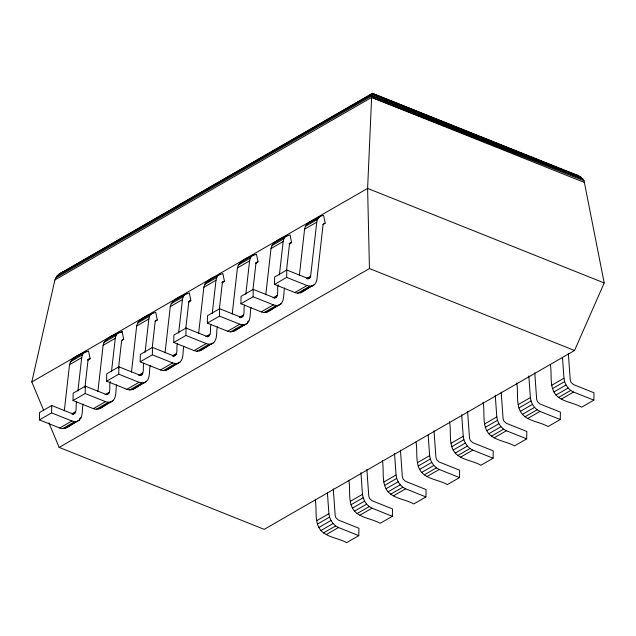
<?xml version="1.0" encoding="UTF-8"?>
<svg xmlns="http://www.w3.org/2000/svg" width="636" height="636" viewBox="0 0 636 636"><rect width="100%" height="100%" fill="white"/><g stroke="black" fill="none" stroke-linecap="round" stroke-linejoin="round"><path stroke-width="0.95" d="M83.062 404.146C81.647 409.703 83.801 418.353 77.377 421.318C71.606 423.29 66.462 430.803 59.752 428.012L39.44 419.895L39.567 412.51L51.731 405.498L72.273 413.702C78.204 414.752 75.12 404.798 76.694 401.865M39.44 419.895L51.603 412.883L51.731 405.498M116.642 384.796C115.227 390.345 117.382 398.995 110.958 401.96C105.186 403.932 100.043 411.444 93.333 408.654L73.021 400.537L73.148 393.151L85.311 386.139L105.854 394.352C112.119 395.322 108.549 384.613 110.386 381.528M73.021 400.537L85.184 393.533L85.311 386.139M150.223 365.438C148.808 370.995 150.963 379.644 144.539 382.602C138.767 384.573 133.616 392.094 126.914 389.304L106.602 381.187L106.729 373.793L118.892 366.789L139.435 374.994C145.366 376.043 142.281 366.09 143.855 363.156M106.602 381.187L118.765 374.175L118.892 366.789M183.804 346.087C182.389 351.636 184.543 360.286 178.12 363.251C172.348 365.223 167.196 372.736 160.495 369.945L140.182 361.828L140.31 354.443L152.473 347.431L173.016 355.643C178.947 356.693 175.862 346.739 177.436 343.806M140.182 361.828L152.346 354.816L152.473 347.431M217.377 326.729C215.97 332.278 218.124 340.928 211.701 343.893C205.929 345.865 200.777 353.377 194.075 350.587L173.763 342.478L173.89 335.085L186.054 328.073L206.597 336.285C212.527 337.334 209.443 327.381 211.017 324.447M173.763 342.478L185.927 335.466L186.054 328.073M250.958 307.371C249.55 312.928 251.705 321.578 245.281 324.543C239.51 326.514 234.358 334.027 227.656 331.237L207.344 323.12L207.471 315.734L219.635 308.722L240.177 316.927C246.108 317.976 243.024 308.023 244.598 305.089M207.344 323.12L219.507 316.108L219.635 308.722M284.538 288.021C283.131 293.57 285.286 302.219 278.862 305.185C273.09 307.156 267.939 314.669 261.229 311.879L240.925 303.762L241.052 296.376L253.215 289.364L273.758 297.576C280.023 298.546 276.445 287.838 278.29 284.753M240.925 303.762L253.088 296.75L253.215 289.364M325.179 223.212L323.708 223.832L323.001 225.446L316.903 279.466C316.529 282.177 315.082 284.785 312.443 285.826C306.671 287.798 301.52 295.319 294.81 292.528L274.506 284.411L274.633 277.018L286.796 270.014L307.339 278.218L309.883 277.884L310.646 276.207L316.752 222.187C317.07 218.625 319.86 215.334 323.629 215.469L325.179 223.212L322.746 224.611M274.506 284.411L286.669 277.399L286.796 270.014M315.265 500.015C317.165 510.008 313.882 522.045 320.918 530.519C327.596 537.603 338.455 538.04 346.62 542.659L358.784 535.647L358.919 528.262L338.376 520.049L335.88 517.704L335.18 515.438L333.288 488.846M348.846 480.665C350.746 490.65 347.463 502.694 354.498 511.161C361.176 518.253 372.036 518.682 380.201 523.309L392.364 516.297L392.499 508.903L371.957 500.699L369.46 498.346L368.761 496.08L366.869 469.487M382.355 460.321C384.382 470.608 380.869 483.05 388.079 491.811C394.757 498.894 405.617 499.332 413.782 503.951L425.945 496.939L426.08 489.553L405.537 481.341L403.041 478.995L402.342 476.73L400.449 450.137M416 441.956C417.908 451.942 414.616 463.978 421.66 472.453C428.338 479.544 439.198 479.973 447.362 484.592L459.526 477.588L459.653 470.195L439.118 461.99L436.622 459.637L435.922 457.371L434.022 430.779M449.517 421.612C451.544 431.9 448.022 444.341 455.241 453.094C461.919 460.186 472.779 460.615 480.943 465.242L493.107 458.23L493.234 450.845L472.699 442.632L470.203 440.279L469.503 438.021L467.603 411.42M483.098 402.254C485.125 412.541 481.603 424.983 488.822 433.744C495.5 440.828 506.359 441.265 514.524 445.884L526.688 438.872L526.815 431.486L506.28 423.274L503.776 420.929L503.084 418.663L501.184 392.07M516.678 382.904C518.706 393.191 515.184 405.625 522.402 414.386C529.08 421.477 539.94 421.907 548.105 426.533L560.268 419.522L560.395 412.128L539.861 403.924L537.356 401.57L536.665 399.305L534.765 372.712M550.323 364.531C552.231 374.517 548.94 386.561 555.983 395.036C562.661 402.119 573.521 402.548 581.686 407.175L593.849 400.163L593.976 392.778L573.433 384.565L570.937 382.22L570.246 379.954L568.346 353.362M373.038 94.072L372.386 93.341L372.108 93.731L371.623 97.419L367.608 188.399L369.452 268.543L59.156 447.394L48.893 422.853M64.308 410.84L69.523 364.682C71.296 356.446 81.885 353.743 88.563 350.953L90.113 358.696L87.681 360.095M77.91 391.06L81.686 357.671L82.426 354.856L83.912 352.694L86.011 351.358M84.946 387.451L87.943 360.93L88.642 359.316L90.113 358.696M97.888 391.49L103.104 345.324C104.876 337.096 115.466 334.393 122.144 331.602L123.694 339.338L122.072 340.276M111.491 371.71L115.267 338.312L116.006 335.506L117.493 333.344L119.592 332M118.527 368.101L121.524 341.58L122.223 339.958L123.694 339.338M131.469 372.132L136.684 325.974C138.457 317.738 149.047 315.035 155.725 312.244L157.275 319.988L154.842 321.387M145.072 352.352L148.848 318.962L149.587 316.148L151.074 313.985L153.173 312.65M152.219 347.757L155.105 322.221L155.804 320.608L157.275 319.988M165.05 352.781L170.265 306.616C172.038 298.387 182.627 295.676 189.305 292.886L190.856 300.629L188.423 302.028M178.652 333.002L182.429 299.604L183.168 296.797L184.655 294.627L186.753 293.291M185.799 328.407L188.685 302.871L189.385 301.249L190.856 300.629M198.631 333.423L203.846 287.257C205.619 279.029 216.208 276.326 222.886 273.536L224.436 281.271L222.004 282.678M212.233 313.643L216.009 280.245L216.749 277.439L218.235 275.277L220.334 273.933M219.38 309.048L222.258 283.513L222.966 281.891L224.436 281.271M232.212 314.065L237.427 267.907C239.2 259.671 249.789 256.968 256.467 254.177L258.017 261.921L255.585 263.32M245.814 294.285L249.59 260.895L250.33 258.081L251.816 255.918L253.915 254.583M252.961 289.698L255.839 264.155L256.546 262.541L258.017 261.921M265.792 294.714L271.008 248.549C272.78 240.321 283.37 237.618 290.048 234.827L291.598 242.562L289.165 243.97M279.395 274.935L283.171 241.537L283.91 238.731L285.397 236.568L287.496 235.225M286.542 270.34L289.42 244.804L290.127 243.183L291.598 242.562M299.373 275.356L304.588 229.191C305.693 221.185 315.933 220.366 321.077 215.874M43.574 410.125L31.8 381.95L54.887 279.975L56.858 276.175L58.719 274.362L372.386 93.341L577.631 175.305L580.787 177.054L584.039 180.751L604.2 282.956L574.523 350.5L264.226 529.351L59.156 447.394M233.118 331.547L235.28 330.227L236.306 328.772M300.279 292.838L302.442 291.519L303.467 290.064M65.214 428.322L79.548 419.998M98.795 408.972L113.121 400.64M132.375 389.614L146.701 381.282M165.956 370.263L180.282 361.932M199.537 350.905L213.863 342.573M266.699 312.197L281.025 303.865M58.719 274.362L372.704 93.46M56.858 276.175L371.885 94.597L582.886 178.986L371.726 95.861L55.578 278.083M54.887 279.975L371.623 97.419L584.039 180.751L371.726 95.861M31.8 381.95L367.608 188.399L604.2 282.956M71.749 359.706L83.912 352.694M105.33 340.347L117.493 333.344M138.91 320.997L151.074 313.985M172.491 301.639L184.655 294.627M206.072 282.289L218.235 275.277M239.653 262.93L251.816 255.918M273.234 243.572L285.397 236.568M306.814 224.222L318.978 217.21M120.522 332.533L122.144 331.602M70.262 361.868L82.426 354.856M103.843 342.518L116.006 335.506M137.424 323.16L149.587 316.148M171.005 303.801L183.168 296.797M204.585 284.451L216.749 277.439M238.166 265.093L250.33 258.081M271.747 245.742L283.91 238.731M305.328 226.384L317.491 219.372M69.523 364.682L81.686 357.671M103.104 345.324L115.267 338.312M136.684 325.974L148.848 318.962M170.265 306.616L182.429 299.604M203.846 287.257L216.009 280.245M237.427 267.907L249.59 260.895M271.008 248.549L283.171 241.537M304.588 229.191L316.752 222.187M87.681 359.793L89.302 358.863M188.423 301.726L190.045 300.796M222.004 282.376L223.626 281.438M255.585 263.018L257.206 262.088M289.165 243.668L290.787 242.729M72.337 413.559L75.581 411.691M105.107 394.67L109.161 392.333M138.688 375.32L142.742 372.982M172.269 355.961L176.323 353.624M205.849 336.603L209.904 334.266M239.43 317.253L243.485 314.915M273.011 297.894L277.065 295.557M306.592 278.544L310.646 276.207M72.083 414.513L75.326 412.645M106.474 394.694L108.907 393.286M140.055 375.335L142.488 373.936M173.636 355.977L176.069 354.578M207.217 336.627L209.649 335.22M239.987 317.738L243.23 315.869M274.378 297.91L276.811 296.511M307.148 279.029L310.392 277.161M73.196 414.306L74.817 413.368M140.357 375.598L141.979 374.66M173.127 356.709L175.56 355.301M207.519 336.881L209.141 335.951M241.1 317.531L242.721 316.593M274.68 298.173L276.302 297.243M308.261 278.822L309.883 277.884M59.752 428.012L71.916 421L74.762 421.66L77.377 421.318M93.333 408.654L105.496 401.642L108.343 402.302L110.958 401.96M126.914 389.304L139.077 382.292L141.915 382.952L144.539 382.602M160.495 369.945L172.658 362.933L175.496 363.593L178.12 363.251M194.075 350.587L206.239 343.583L209.077 344.243L211.701 343.893M227.656 331.237L239.812 324.225L242.658 324.885L245.281 324.543M261.229 311.879L273.393 304.867L276.239 305.526L278.862 305.185M294.81 292.528L306.973 285.516L309.819 286.176L312.443 285.826M79.452 418.75L81.074 417.812M247.356 321.975L248.978 321.037M62.598 428.672L74.762 421.66M96.179 409.314L108.343 402.302M129.76 389.963L141.915 382.952M163.341 370.605L175.496 363.593M196.914 351.247L209.077 344.243M230.494 331.897L242.658 324.885M264.075 312.538L276.239 305.526M297.656 293.188L309.819 286.176M235.28 330.227L247.444 323.215M302.442 291.519L314.605 284.507M316.736 520.701L328.899 513.689L327.429 493.011M350.317 501.351L362.48 494.339L360.938 472.667M383.898 481.993L396.061 474.981L394.519 453.309M417.478 462.634L429.642 455.63L428.163 434.945M451.059 443.284L463.223 436.272L461.68 414.6M484.64 423.926L496.803 416.914L495.261 395.25M518.221 404.575L530.384 397.564L528.834 375.892M551.802 385.217L563.965 378.205L562.486 357.519M317.388 524.128L329.551 517.116L328.899 513.689M350.969 504.769L363.132 497.765L362.48 494.339M384.549 485.419L396.713 478.407L396.061 474.981M418.13 466.061L430.294 459.049L429.642 455.63M451.711 446.711L463.875 439.699L463.223 436.272M485.292 427.352L497.455 420.34L496.803 416.914M518.873 407.994L531.036 400.99L530.384 397.564M552.453 388.644L564.617 381.632L563.965 378.205M318.827 527.498L330.99 520.487L329.551 517.116M352.408 508.14L364.571 501.128L363.132 497.765M385.988 488.782L398.152 481.778L396.713 478.407M419.569 469.432L431.733 462.42L430.294 459.049M453.15 450.073L465.313 443.061L463.875 439.699M486.731 430.723L498.894 423.711L497.455 420.34M520.312 411.365L532.467 404.353L531.036 400.99M553.884 392.007L566.048 385.003L564.617 381.632M320.918 530.519L333.081 523.508L335.649 525.924L338.479 527.53L358.784 535.647M354.498 511.161L366.662 504.149L369.23 506.574L372.06 508.18L392.364 516.297M388.079 491.811L400.243 484.799L402.811 487.216L405.641 488.822L425.945 496.939M421.66 472.453L433.824 465.441L436.391 467.858L439.222 469.471L459.526 477.588M455.241 453.094L467.404 446.09L469.972 448.507L472.802 450.113L493.107 458.23M488.822 433.744L500.985 426.732L503.553 429.149L506.383 430.755L526.688 438.872M522.402 414.386L534.566 407.374L537.134 409.799L539.964 411.405L560.268 419.522M555.983 395.036L568.147 388.024L570.715 390.44L573.545 392.046L593.849 400.163M323.486 532.936L335.649 525.924M357.066 513.578L369.23 506.574M390.647 494.228L402.811 487.216M424.228 474.869L436.391 467.858M457.809 455.519L469.972 448.507M491.39 436.161L503.553 429.149M524.97 416.803L537.134 409.799M558.551 397.452L570.715 390.44M326.316 534.542L338.479 527.53M359.897 515.192L372.06 508.18M393.477 495.834L405.641 488.822M427.058 476.475L439.222 469.471M460.639 457.125L472.802 450.113M494.22 437.767L506.383 430.755M527.801 418.416L539.964 411.405M561.381 399.058L573.545 392.046M61.112 272.749L63.918 271.437M241.752 261.595L243.453 261.324M208.171 280.945L209.872 280.683M141.009 319.654L142.71 319.391M73.848 358.37L75.549 358.1M574.006 174.24L577.631 175.305M539.956 160.876L542.723 161.965M546.404 163.42L549.162 164.517M552.843 165.972L555.61 167.061M559.29 168.516L562.049 169.605M565.73 171.068L569.411 172.523M371.623 97.419L584.643 182.556M369.452 268.543L574.523 350.5M286.669 277.399L306.973 285.516M253.088 296.75L273.393 304.867M219.507 316.108L239.812 324.225M185.927 335.466L206.239 343.583M152.346 354.816L172.658 362.933M118.765 374.175L139.077 382.292M85.184 393.533L105.496 401.642M51.603 412.883L71.916 421M372.386 93.341L580.787 177.054L372.108 93.731L582.886 178.986M566.048 385.003L568.147 388.024M532.467 404.353L534.566 407.374M498.894 423.711L500.985 426.732M465.313 443.061L467.404 446.09M431.733 462.42L433.824 465.441M398.152 481.778L400.243 484.799M364.571 501.128L366.662 504.149M330.99 520.487L333.081 523.508"/></g></svg>
